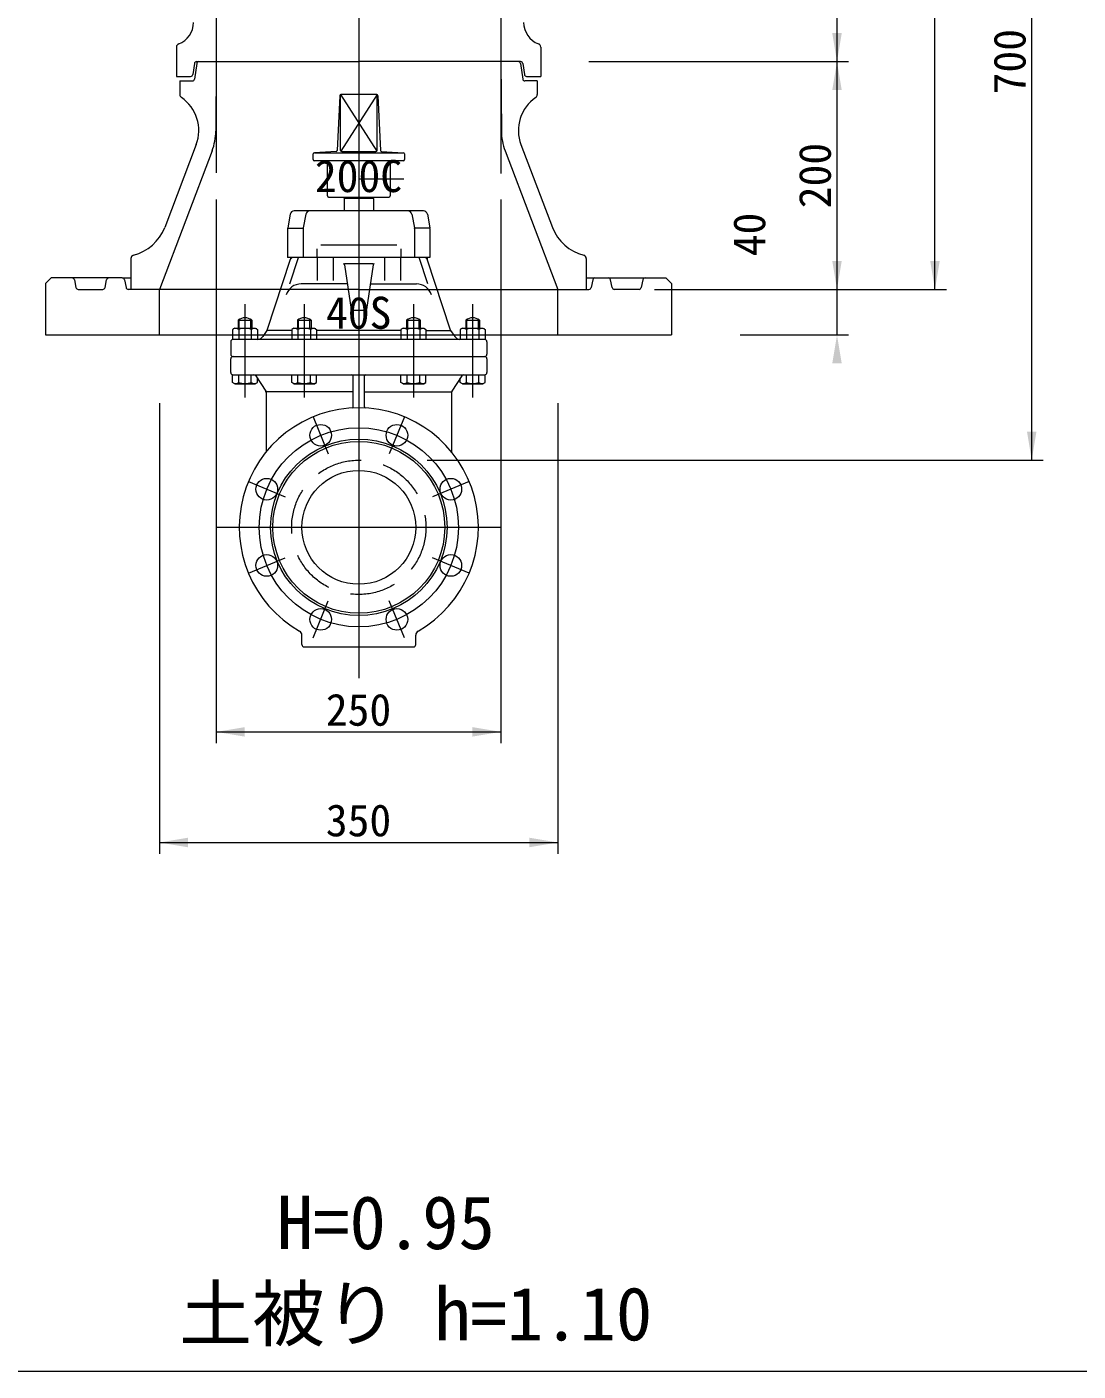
# Model space of a CAD drawing. Units: millimetres, scale not verified. Extents: x -6861 to 6861, y -3554 to 3095.
# Drawn here: x 1531 to 2455, y 1221 to 2401 of the extents above; entities that cross this region are included whole.
import ezdxf
from ezdxf.enums import TextEntityAlignment as Align

# ---------------------------------------------------------------- set-up
doc = ezdxf.new("R2010")
doc.units = ezdxf.units.MM
doc.header["$LTSCALE"] = 20
doc.linetypes.add('DASHED2', pattern=[3, 2, -1])
for name, color, linetype, lineweight in [('0-2_HIDEN', 7, 'DASHED2', 18), ('0-3_TEMP', 3, 'Continuous', 18), ('0-4_細線', 7, 'Continuous', 18), ('0-5_仕切弁', 7, 'Continuous', 18), ('0-6_寸法', 1, 'Continuous', 18)]:
    doc.layers.add(name, color=color, linetype=linetype, lineweight=lineweight)
doc.layers.add('0-7_注釈', color=1, linetype='Continuous')
doc.styles.add('ＭＳ ゴシック', font='')
doc.styles.get('ＭＳ ゴシック').set_extended_font_data('MS Gothic')

msp = doc.modelspace()

# ---------------------------------------------------------------- linework, layer by layer
at = {"layer": '0-2_HIDEN'}
msp.add_circle((1822.83, 1961.78), 59, dxfattribs=at)
at = {"layer": '0-3_TEMP'}
for p, q in [((1822.8, 2514.82), (1822.8, 1829.29)), ((1822.8, 2411.78), (1822.8, 2111.78)), ((1697.64, 2370.78), (1697.64, 2273.13)), ((1822.83, 2361.78), (1822.83, 1836.78)), ((1947.64, 2370.78), (1947.64, 2272.47)), ((1722.83, 2157.78), (1722.83, 2075.78)), ((1774.83, 2157.78), (1774.83, 2075.78)), ((1870.83, 2157.78), (1870.83, 2075.78)), ((1922.83, 2157.78), (1922.83, 2075.78)), ((1782.65, 2058.78), (1796.04, 2026.45)), ((1863.01, 2058.78), (1849.62, 2026.45)), ((1725.82, 2001.96), (1758.16, 1988.56)), ((1919.84, 2001.96), (1887.5, 1988.56)), ((1947.83, 1961.78), (1697.83, 1961.78)), ((1725.82, 1921.59), (1758.16, 1934.99)), ((1919.84, 1921.59), (1887.5, 1934.99)), ((1782.65, 1864.77), (1796.04, 1897.1)), ((1863.01, 1864.77), (1849.62, 1897.1)), ((1260.93, 1220.78), (6860.93, 1220.78))]:
    msp.add_line(p, q, dxfattribs=at)
msp.add_circle((1822.83, 1961.78), 87.5, dxfattribs=at)
at = {"layer": '0-4_細線'}
for p, q in [((1697.64, 2520.78), (1697.64, 2370.78)), ((1947.64, 2520.78), (1947.64, 2370.78)), ((1662.64, 2383.58), (1662.64, 2370.78)), ((1982.64, 2383.58), (1982.64, 2370.78)), ((1662.64, 2370.78), (1662.64, 2357.78)), ((1678.4, 2369.05), (1677.06, 2359.5)), ((1680.4, 2369.05), (1678.49, 2355.5)), ((1680.38, 2370.78), (1822.64, 2370.78)), ((1697.64, 2370.78), (1697.21, 2309.79)), ((1964.9, 2370.78), (1822.64, 2370.78)), ((1947.64, 2370.78), (1948.08, 2309.79)), ((1964.88, 2369.05), (1966.79, 2355.5)), ((1966.88, 2369.05), (1968.23, 2359.5)), ((1982.64, 2370.78), (1982.64, 2357.78)), ((1662.64, 2357.78), (1675.08, 2357.78)), ((1665.64, 2353.78), (1676.51, 2353.78)), ((1665.64, 2353.78), (1665.64, 2341.78)), ((1979.64, 2353.78), (1968.77, 2353.78)), ((1970.21, 2357.78), (1982.64, 2357.78)), ((1979.64, 2353.78), (1979.64, 2341.78)), ((1693.93, 2292.35), (1647.64, 2170.78)), ((1679.99, 2297.89), (1652.31, 2225.19)), ((1951.35, 2292.35), (1997.64, 2170.78)), ((1965.29, 2297.89), (1992.98, 2225.19)), ((1622.64, 2197.78), (1622.64, 2170.78)), ((2022.64, 2197.78), (2022.64, 2170.78)), ((1615, 2180.78), (1552.64, 2180.78)), ((1572.96, 2179.17), (1574.32, 2172.38)), ((1599.96, 2172.38), (1601.32, 2179.17)), ((1615, 2180.78), (1603.28, 2180.78)), ((1615, 2180.78), (1622.64, 2180.78)), ((1616.96, 2179.17), (1618.32, 2172.38)), ((2022.64, 2180.78), (2030.28, 2180.78)), ((2028.32, 2179.17), (2026.96, 2172.38)), ((2030.28, 2180.78), (2042, 2180.78)), ((2030.28, 2180.78), (2092.64, 2180.78)), ((2045.32, 2172.38), (2043.96, 2179.17)), ((2072.32, 2179.17), (2070.96, 2172.38)), ((2097.64, 2175.78), (2092.64, 2180.78)), ((2097.64, 2175.78), (2097.64, 2130.78)), ((1576.28, 2170.78), (1598, 2170.78)), ((1822.64, 2170.78), (1620.28, 2170.78)), ((1647.64, 2130.78), (1647.64, 2170.78)), ((1822.64, 2170.78), (2025, 2170.78)), ((1997.64, 2130.78), (1997.64, 2170.78)), ((2069, 2170.78), (2047.28, 2170.78)), ((1547.64, 2130.78), (2097.64, 2130.78))]:
    msp.add_line(p, q, dxfattribs=at)
msp.add_lwpolyline([(1552.64, 2180.78), (1547.64, 2175.78), (1547.64, 2130.78)], dxfattribs=at)
for centre, radius, start, end in [((1657.64, 2405.14), 20, 290.354, 0), ((1987.64, 2405.14), 20, 180, 249.646), ((1665.64, 2383.58), 3, 110.354, 180), ((1979.64, 2383.58), 3, 0, 69.646), ((1680.38, 2368.78), 2, 90, 172.001), ((1682.38, 2368.78), 2, 90, 172), ((1962.9, 2368.78), 2, 8, 90), ((1964.9, 2368.78), 2, 7.999, 90), ((1675.08, 2359.78), 2, 270, 352.001), ((1676.51, 2355.78), 2, 270, 352.001), ((1968.77, 2355.78), 2, 187.999, 270), ((1970.21, 2359.78), 2, 187.999, 270), ((1668.64, 2341.78), 3, 180, 235.802), ((1647.28, 2310.35), 35, 339.155, 55.802), ((1998, 2310.35), 35, 124.198, 200.845), ((1976.64, 2341.78), 3, 304.198, 0), ((1647.21, 2310.15), 50, 339.155, 359.591), ((1998.08, 2310.15), 50, 180.409, 200.845), ((1614.93, 2239.42), 40, 284.429, 339.155), ((2030.36, 2239.42), 40, 200.845, 255.571), ((1625.64, 2197.78), 3, 104.429, 180), ((2019.64, 2197.78), 3, 0, 75.571), ((1571, 2178.78), 2, 11.309, 90), ((1576.28, 2172.78), 2, 191.309, 270), ((1598, 2172.78), 2, 270, 348.691), ((1603.28, 2178.78), 2, 90, 168.691), ((1615, 2178.78), 2, 11.309, 90), ((1620.28, 2172.78), 2, 191.309, 270), ((2025, 2172.78), 2, 270, 348.691), ((2030.28, 2178.78), 2, 90, 168.691), ((2042, 2178.78), 2, 11.309, 90), ((2047.28, 2172.78), 2, 191.309, 270), ((2069, 2172.78), 2, 270, 348.691), ((2074.28, 2178.78), 2, 90, 168.691)]:
    msp.add_arc(centre, radius, start, end, dxfattribs=at)
at = {"layer": '0-5_仕切弁'}
for p, q in [((1806.04, 2340.82), (1803.87, 2292.68)), ((1806.83, 2341.75), (1838.6, 2292.14)), ((1806.83, 2292.78), (1806.83, 2341.75)), ((1838.63, 2341.78), (1807.04, 2341.78)), ((1838.83, 2341.75), (1807.06, 2292.14)), ((1838.83, 2292.78), (1838.83, 2341.75)), ((1839.62, 2340.82), (1841.79, 2292.68)), ((1802.92, 2291.73), (1783.78, 2290.78)), ((1783.83, 2290.78), (1861.83, 2290.78)), ((1807.83, 2291.78), (1837.83, 2291.78)), ((1842.74, 2291.73), (1861.88, 2290.78)), ((1782.83, 2284.78), (1782.83, 2289.78)), ((1861.83, 2283.78), (1783.83, 2283.78)), ((1795.33, 2252.78), (1795.33, 2282.78)), ((1850.33, 2282.78), (1850.33, 2252.78)), ((1862.83, 2289.78), (1862.83, 2284.78)), ((1822.83, 2267.78), (1862.33, 2267.78)), ((1796.33, 2251.78), (1849.33, 2251.78)), ((1809.83, 2250.48), (1810.58, 2251.78)), ((1835.08, 2251.78), (1835.83, 2250.48)), ((1835.83, 2250.48), (1835.83, 2239.78)), ((1762.64, 2236.91), (1760.4, 2224.82)), ((1879.58, 2239.78), (1766.08, 2239.78)), ((1776.3, 2236.91), (1774.06, 2224.82)), ((1869.36, 2236.91), (1871.6, 2224.82)), ((1883.03, 2236.91), (1885.26, 2224.82)), ((1760.33, 2224.09), (1760.33, 2198.78)), ((1760.35, 2224.46), (1773.99, 2224.46)), ((1773.99, 2224.09), (1773.99, 2198.78)), ((1885.31, 2224.46), (1871.67, 2224.46)), ((1871.67, 2224.09), (1871.67, 2198.78)), ((1885.33, 2224.09), (1885.33, 2198.78)), ((1789.34, 2209.78), (1856.32, 2209.78)), ((1742.42, 2135.05), (1762.83, 2197.28)), ((1885.33, 2198.78), (1760.33, 2198.78)), ((1762.12, 2175.56), (1769.73, 2198.78)), ((1762.83, 2198.78), (1762.83, 2197.28)), ((1785.84, 2206.28), (1785.84, 2198.78)), ((1786.16, 2198.78), (1786.16, 2178.46)), ((1800.4, 2198.78), (1800.4, 2178.46)), ((1845.26, 2198.78), (1845.26, 2178.46)), ((1859.51, 2198.78), (1859.51, 2178.46)), ((1859.82, 2206.28), (1859.82, 2198.78)), ((1883.55, 2175.56), (1875.93, 2198.78)), ((1882.83, 2198.78), (1882.83, 2197.28)), ((1903.24, 2135.05), (1882.83, 2197.28)), ((1810.31, 2192.19), (1816.18, 2153.13)), ((1835.33, 2193.04), (1810.33, 2193.04)), ((1835.35, 2192.19), (1829.48, 2153.13)), ((1812.81, 2175.56), (1772.26, 2175.56)), ((1832.85, 2175.56), (1873.4, 2175.56)), ((1828.49, 2152.28), (1817.17, 2152.28)), ((1713.83, 2136.78), (1711.86, 2135.64)), ((1713.83, 2136.78), (1731.83, 2136.78)), ((1716.83, 2143.78), (1728.83, 2143.78)), ((1716.83, 2143.78), (1716.83, 2136.78)), ((1717.78, 2136.78), (1717.78, 2144.4)), ((1727.89, 2136.78), (1727.89, 2144.4)), ((1728.83, 2143.78), (1728.83, 2136.78)), ((1731.83, 2136.78), (1733.8, 2135.64)), ((1765.83, 2136.78), (1763.86, 2135.64)), ((1765.83, 2136.78), (1783.83, 2136.78)), ((1768.83, 2143.78), (1780.83, 2143.78)), ((1768.83, 2143.78), (1768.83, 2136.78)), ((1769.78, 2136.78), (1769.78, 2144.4)), ((1779.89, 2136.78), (1779.89, 2144.4)), ((1780.83, 2143.78), (1780.83, 2136.78)), ((1783.83, 2136.78), (1785.8, 2135.64)), ((1861.83, 2136.78), (1859.86, 2135.64)), ((1861.83, 2136.78), (1879.83, 2136.78)), ((1864.83, 2143.78), (1876.83, 2143.78)), ((1864.83, 2143.78), (1864.83, 2136.78)), ((1865.78, 2136.78), (1865.78, 2144.4)), ((1875.89, 2136.78), (1875.89, 2144.4)), ((1876.83, 2143.78), (1876.83, 2136.78)), ((1879.83, 2136.78), (1881.8, 2135.64)), ((1913.83, 2136.78), (1911.86, 2135.64)), ((1913.83, 2136.78), (1931.83, 2136.78)), ((1916.83, 2143.78), (1916.83, 2136.78)), ((1917.78, 2136.78), (1917.78, 2144.4)), ((1927.89, 2136.78), (1927.89, 2144.4)), ((1931.83, 2136.78), (1933.8, 2135.64)), ((1711.86, 2135.64), (1711.86, 2126.78)), ((1933.8, 2126.78), (1712.33, 2126.78)), ((1717.35, 2135.64), (1717.35, 2126.78)), ((1728.32, 2135.64), (1728.32, 2126.78)), ((1733.8, 2135.64), (1733.8, 2126.78)), ((1734.14, 2126.79), (1734.14, 2126.78)), ((1742.17, 2134.54), (1738.62, 2129.38)), ((1763.86, 2134.78), (1742.33, 2134.78)), ((1763.86, 2135.64), (1763.86, 2126.78)), ((1769.35, 2135.64), (1769.35, 2126.78)), ((1780.32, 2135.64), (1780.32, 2126.78)), ((1785.8, 2135.64), (1785.8, 2126.78)), ((1859.86, 2134.78), (1785.8, 2134.78)), ((1859.86, 2135.64), (1859.86, 2126.78)), ((1865.35, 2135.64), (1865.35, 2126.78)), ((1876.32, 2135.64), (1876.32, 2126.78)), ((1881.8, 2135.64), (1881.8, 2126.78)), ((1881.8, 2134.78), (1903.33, 2134.78)), ((1903.49, 2134.54), (1907.04, 2129.38)), ((1911.53, 2126.78), (1911.53, 2126.79)), ((1911.86, 2135.64), (1911.86, 2126.78)), ((1917.35, 2135.64), (1917.35, 2126.78)), ((1928.32, 2135.64), (1928.32, 2126.78)), ((1933.8, 2135.64), (1933.8, 2126.78)), ((1710.33, 2124.78), (1710.33, 2113.78)), ((1935.33, 2124.78), (1935.33, 2113.78)), ((1710.33, 2097.78), (1710.33, 2109.78)), ((1712.33, 2111.78), (1933.33, 2111.78)), ((1935.33, 2109.78), (1935.33, 2097.78)), ((1711.86, 2088.91), (1711.86, 2095.78)), ((1712.33, 2095.78), (1933.8, 2095.78)), ((1717.35, 2088.91), (1717.35, 2095.78)), ((1728.32, 2088.91), (1728.32, 2095.78)), ((1732.42, 2094.85), (1741.02, 2081.27)), ((1733.8, 2088.91), (1733.8, 2092.67)), ((1763.86, 2088.91), (1763.86, 2095.78)), ((1769.35, 2088.91), (1769.35, 2095.78)), ((1780.32, 2088.91), (1780.32, 2095.78)), ((1785.8, 2088.91), (1785.8, 2095.78)), ((1817.83, 2067.61), (1817.83, 2094.78)), ((1827.83, 2067.61), (1827.83, 2094.78)), ((1859.86, 2088.91), (1859.86, 2095.78)), ((1865.35, 2088.91), (1865.35, 2095.78)), ((1876.32, 2088.91), (1876.32, 2095.78)), ((1881.8, 2088.91), (1881.8, 2095.78)), ((1913.24, 2094.85), (1904.64, 2081.27)), ((1911.86, 2088.91), (1911.86, 2092.67)), ((1917.35, 2088.91), (1917.35, 2095.78)), ((1928.32, 2088.91), (1928.32, 2095.78)), ((1933.8, 2088.91), (1933.8, 2095.78)), ((1713.83, 2087.78), (1711.86, 2088.91)), ((1713.83, 2087.78), (1731.83, 2087.78)), ((1731.83, 2087.78), (1733.8, 2088.91)), ((1817.83, 2080.78), (1741.33, 2080.78)), ((1741.33, 2080.2), (1741.33, 2027.98)), ((1765.83, 2087.78), (1763.86, 2088.91)), ((1765.83, 2087.78), (1783.83, 2087.78)), ((1783.83, 2087.78), (1785.8, 2088.91)), ((1827.83, 2080.78), (1904.33, 2080.78)), ((1861.83, 2087.78), (1859.86, 2088.91)), ((1861.83, 2087.78), (1879.83, 2087.78)), ((1879.83, 2087.78), (1881.8, 2088.91)), ((1904.33, 2080.2), (1904.33, 2027.98)), ((1913.83, 2087.78), (1911.86, 2088.91)), ((1913.83, 2087.78), (1931.83, 2087.78)), ((1931.83, 2087.78), (1933.8, 2088.91)), ((1772.83, 1858.78), (1772.83, 1867.09)), ((1872.83, 1858.78), (1872.83, 1867.09)), ((1774.83, 1856.78), (1870.83, 1856.78))]:
    msp.add_line(p, q, dxfattribs=at)
for points in [[(1835.83, 2250.48), (1809.83, 2250.48), (1809.83, 2239.78)], [(1916.83, 2143.78), (1928.83, 2143.78), (1928.83, 2136.78)]]:
    msp.add_lwpolyline(points, dxfattribs=at)
for centre, radius in [((1789.35, 2042.62), 9.5), ((1856.32, 2042.62), 9.5), ((1822.83, 1961.78), 77.5), ((1822.83, 1961.78), 75.5), ((1822.83, 1961.78), 50), ((1741.99, 1995.26), 9.5), ((1903.67, 1995.26), 9.5), ((1741.99, 1928.29), 9.5), ((1903.67, 1928.29), 9.5), ((1789.35, 1880.94), 9.5), ((1856.32, 1880.94), 9.5)]:
    msp.add_circle(centre, radius, dxfattribs=at)
for centre, radius, start, end in [((1807.04, 2340.78), 1, 90, 177.423), ((1838.63, 2340.78), 1, 2.577, 90), ((1783.83, 2289.78), 1, 90, 180), ((1802.87, 2292.73), 1, 272.859, 357.423), ((1807.83, 2292.78), 1, 180, 270), ((1837.83, 2292.78), 1, 270, 0), ((1842.79, 2292.73), 1, 182.577, 267.141), ((1861.83, 2289.78), 1, 0, 90), ((1783.83, 2284.78), 1, 180, 270), ((1794.33, 2282.78), 1, 0, 90), ((1851.33, 2282.78), 1, 90, 180), ((1861.83, 2284.78), 1, 270, 0), ((1796.33, 2252.78), 1, 180, 270), ((1849.33, 2252.78), 1, 270, 0), ((1766.08, 2236.28), 3.5, 90, 169.509), ((1779.74, 2236.28), 3.5, 90, 169.509), ((1865.92, 2236.28), 3.5, 10.491, 90), ((1879.58, 2236.28), 3.5, 10.491, 90), ((1764.33, 2224.09), 4, 169.509, 180), ((1777.99, 2224.09), 4, 169.509, 180), ((1867.67, 2224.09), 4, 0, 10.491), ((1881.33, 2224.09), 4, 0, 10.491), ((1722.9, 2237.55), 56.71, 314.758, 316.871), ((1922.76, 2237.55), 56.71, 223.129, 225.242), ((1809.33, 2192.04), 1, 8.546, 90), ((1836.34, 2192.04), 1, 90, 171.454), ((1772.26, 2161.56), 14, 90, 161.841), ((1873.4, 2161.56), 14, 18.159, 90), ((1817.17, 2153.28), 1, 188.546, 270), ((1828.49, 2153.28), 1, 270, 351.454), ((1722.83, 2135.78), 10, 53.13, 126.87), ((1774.83, 2135.78), 10, 53.13, 126.87), ((1870.83, 2135.78), 10, 53.13, 126.87), ((1922.83, 2135.78), 10, 53.13, 126.87), ((1712.33, 2124.78), 2, 90, 180), ((1714.6, 2131.63), 4.86, 55.616, 115.616), ((1722.83, 2118.34), 18.15, 72.412, 107.588), ((1731.06, 2131.63), 4.86, 64.384, 124.384), ((1733.68, 2132.78), 6, 274.407, 325.491), ((1740.52, 2135.67), 2, 325.491, 341.841), ((1766.6, 2131.63), 4.86, 55.616, 115.616), ((1774.83, 2118.34), 18.15, 72.412, 107.588), ((1783.06, 2131.63), 4.86, 64.384, 124.384), ((1862.6, 2131.63), 4.86, 55.616, 115.616), ((1870.83, 2118.34), 18.15, 72.412, 107.588), ((1879.06, 2131.63), 4.86, 64.384, 124.384), ((1905.14, 2135.67), 2, 198.159, 214.509), ((1911.99, 2132.78), 6, 214.509, 265.593), ((1914.6, 2131.63), 4.86, 55.616, 115.616), ((1922.83, 2118.34), 18.15, 72.412, 107.588), ((1931.06, 2131.63), 4.86, 64.384, 124.384), ((1933.33, 2124.78), 2, 0, 90), ((1712.33, 2113.78), 2, 180, 270), ((1933.33, 2113.78), 2, 270, 0), ((1712.33, 2109.78), 2, 90, 180), ((1933.33, 2109.78), 2, 0, 90), ((1712.33, 2097.78), 2, 180, 270), ((1730.73, 2093.78), 2, 32.347, 90), ((1816.83, 2094.78), 1, 0, 90), ((1828.83, 2094.78), 1, 90, 180), ((1914.93, 2093.78), 2, 90, 147.653), ((1933.33, 2097.78), 2, 270, 0), ((1714.6, 2092.92), 4.86, 244.384, 304.384), ((1722.83, 2106.22), 18.15, 252.412, 287.588), ((1731.06, 2092.92), 4.86, 235.616, 295.616), ((1739.33, 2080.2), 2, 0, 32.347), ((1766.6, 2092.92), 4.86, 244.384, 304.384), ((1774.83, 2106.22), 18.15, 252.412, 287.588), ((1783.06, 2092.92), 4.86, 235.616, 295.616), ((1862.6, 2092.92), 4.86, 244.384, 304.384), ((1870.83, 2106.22), 18.15, 252.412, 287.588), ((1879.06, 2092.92), 4.86, 235.616, 295.616), ((1906.33, 2080.2), 2, 147.653, 180), ((1914.6, 2092.92), 4.86, 244.384, 304.384), ((1922.83, 2106.22), 18.15, 252.412, 287.588), ((1931.06, 2092.92), 4.86, 235.616, 295.616), ((1822.83, 1961.78), 105, 299.697, 240.303), ((1816.83, 2067.61), 1, 273.245, 0), ((1828.83, 2067.61), 1, 180, 266.755), ((1768.83, 1867.09), 4, 0, 60.303), ((1876.83, 1867.09), 4, 119.697, 180), ((1774.83, 1858.78), 2, 180, 270), ((1870.83, 1858.78), 2, 270, 0)]:
    msp.add_arc(centre, radius, start, end, dxfattribs=at)
at = {"layer": '0-6_寸法'}
for p, q in [((2242.89, 2130.78), (2242.89, 2720.78)), ((2328.95, 2170.78), (2328.95, 2720.78)), ((2413.94, 2020.78), (2413.94, 2720.78)), ((2024.9, 2370.78), (2252.89, 2370.78)), ((2024.9, 2370.78), (2252.89, 2370.78)), ((1697.64, 2249.79), (1697.64, 1772.15)), ((1947.64, 2249.79), (1947.64, 1772.15)), ((2082.64, 2170.78), (2338.95, 2170.78)), ((2082.8, 2170.78), (2252.89, 2170.78)), ((2082.8, 2170.78), (2252.89, 2170.78)), ((2157.8, 2130.78), (2252.89, 2130.78)), ((1647.64, 2070.78), (1647.64, 1675.02)), ((1997.64, 2070.78), (1997.64, 1675.02)), ((1882.76, 2020.78), (2423.94, 2020.78)), ((1697.64, 1782.15), (1947.64, 1782.15)), ((1647.64, 1685.02), (1997.64, 1685.02))]:
    msp.add_line(p, q, dxfattribs=at)
for points in [[(2238.72, 2395.78), (2242.89, 2370.78), (2247.06, 2395.78)], [(2238.72, 2345.78), (2242.89, 2370.78), (2247.06, 2345.78)], [(2238.72, 2195.78), (2242.89, 2170.78), (2247.06, 2195.78)], [(2238.72, 2195.78), (2238.72, 2195.78), (2238.72, 2195.78)], [(2238.72, 2195.78), (2242.89, 2170.78), (2247.06, 2195.78)], [(2324.78, 2195.78), (2328.95, 2170.78), (2333.12, 2195.78)], [(2238.72, 2105.78), (2242.89, 2130.78), (2247.06, 2105.78)], [(2409.77, 2045.78), (2413.94, 2020.78), (2418.1, 2045.78)], [(1722.64, 1786.32), (1697.64, 1782.15), (1722.64, 1777.99)], [(1922.64, 1786.32), (1947.64, 1782.15), (1922.64, 1777.99)], [(1672.64, 1689.19), (1647.64, 1685.02), (1672.64, 1680.85)], [(1972.64, 1689.19), (1997.64, 1685.02), (1972.64, 1680.85)]]:
    msp.add_solid(points, dxfattribs=at)

# ---------------------------------------------------------------- texts
at = {"layer": '0-6_寸法', "style": 'ＭＳ ゴシック'}
for s, p in [('700', (2416.98, 2341.98)), ('200', (2245.93, 2241.98)), ('40', (2188.28, 2199.81))]:
    msp.add_text(s, height=28.15, rotation=90, dxfattribs=at).set_placement(p, align=Align.BOTTOM_LEFT)
for s, p in [('250', (1793.84, 1779.11)), ('350', (1793.84, 1681.98))]:
    msp.add_text(s, height=28.15, dxfattribs=at).set_placement(p, align=Align.BOTTOM_LEFT)
at = {"layer": '0-7_注釈', "style": 'ＭＳ ゴシック'}
for s, height, p in [('200C', 28.15, (1784.24, 2247.74)), ('40S', 28.15, (1794, 2127.69)), ('H=0.95', 46.92, (1750.85, 1313.83)), ('土被り h=1.10', 46.92, (1665.16, 1233.67))]:
    msp.add_text(s, height=height, dxfattribs=at).set_placement(p, align=Align.BOTTOM_LEFT)

doc.saveas('drawing.dxf')
